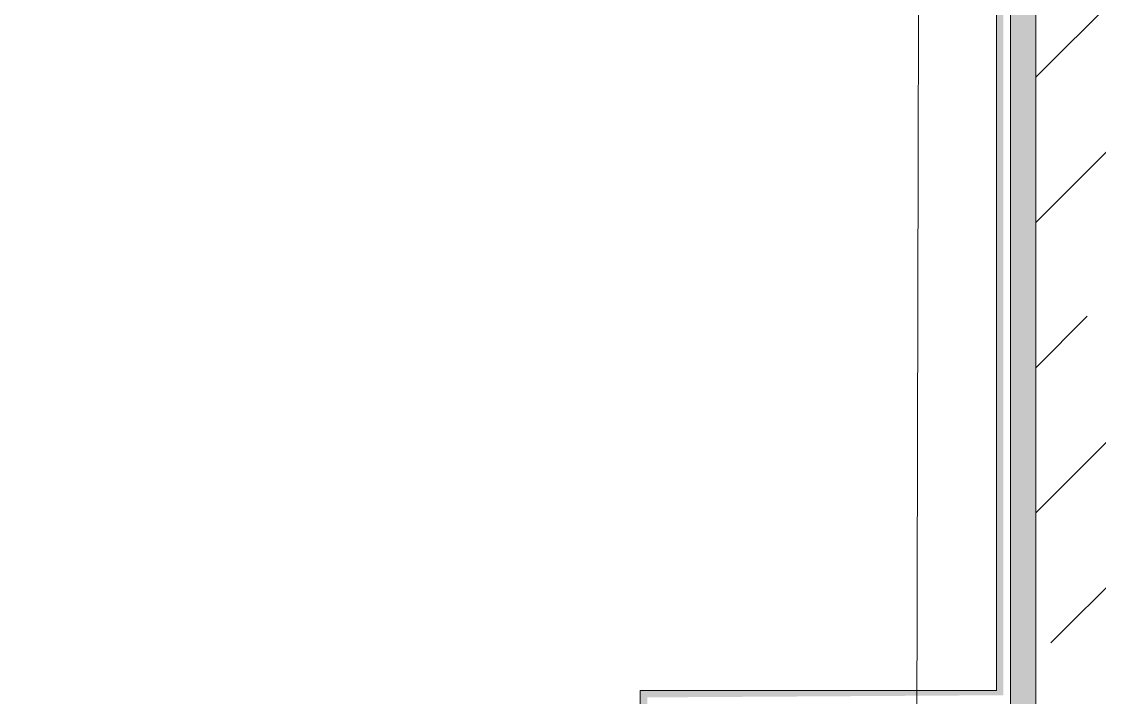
# Model space of a CAD drawing. Header units: millimetres. Extents: x -1113 to 415037, y -3642 to 28069.
# Drawn here: x 71127 to 71975, y 385 to 916 of the extents above; entities that cross this region are included whole.
import ezdxf

# ---------------------------------------------------------------- set-up
doc = ezdxf.new("R2010")
doc.units = ezdxf.units.MM
for name, color, linetype, lineweight in [('0) Стена 3.93м', 3, 'Continuous', 60), ('A-AREA-BNDY', 7, 'Continuous', 5), ('A-WALL', 7, 'Continuous', 5), ('I-WALL', 7, 'Continuous', 5)]:
    doc.layers.add(name, color=color, linetype=linetype, lineweight=lineweight)
doc.layers.add('A-AREA-PATT-1', color=7, linetype='Continuous', lineweight=5, true_color=0xa5bae0, transparency=1)
doc.layers.add('A-WALL-1', color=9, linetype='Continuous', lineweight=5, true_color=0x808080)
doc.layers.add('A-WALL-FNSH-1', color=9, linetype='Continuous', lineweight=5, true_color=0x808080)

# ---------------------------------------------------------------- blocks, each defined once
blk = doc.blocks.new('1floor')
at = {"layer": 'A-AREA-PATT-1'}
h = blk.add_hatch(color=256, dxfattribs=at)
h.paths.add_polyline_path([(69918, 145.5), (71554.5, 145.5), (71554.5, 521), (71834.5, 522.72), (71832.26, 7654.5), (71660, 7654.5), (71660, 7649), (71829, 7649), (71829, 526.5), (71549, 526.5), (71549, 151), (69176, 151), (69176, 3729), (70451, 3729), (70451, 7649), (70710, 7649), (70709.64, 7654.5), (70445.5, 7654.5), (70445.5, 3734.5), (69170.5, 3734.5), (69170.5, 145.5), (69821.35, 145.5)])
h.paths.add_polyline_path([(69227.09, 1216.6), (69245.35, 1218.81), (69254.6, 1225.54), (69254.6, 1232), (69246.11, 1231.19), (69243.48, 1228.57), (69234.69, 1224.93), (69212.68, 1232), (69214.78, 1225.54), (69224.04, 1218.81)])
h.paths.add_polyline_path([(69253.56, 1248), (69256.7, 1248), (69254.6, 1254.46), (69242.3, 1263.4), (69224.04, 1261.19), (69214.78, 1254.46), (69214.78, 1248), (69223.27, 1248.81), (69225.91, 1251.43), (69234.69, 1255.07), (69252.26, 1248)])
h.paths.add_polyline_path([(69242.3, 2316.6), (69254.6, 2325.54), (69254.6, 2332), (69246.45, 2332), (69243.48, 2328.57), (69234.69, 2324.93), (69212.68, 2332), (69214.78, 2325.54), (69227.09, 2316.6), (69234.69, 2316.6)])
h.paths.add_polyline_path([(69220.66, 2348), (69223.27, 2348.81), (69225.91, 2351.43), (69234.69, 2355.07), (69256.7, 2348), (69254.6, 2354.46), (69242.3, 2363.4), (69224.04, 2361.19), (69214.78, 2354.46), (69214.78, 2348), (69220.43, 2348)])
h.paths.add_polyline_path([(70470, 4265), (70670, 4265), (70670, 4465), (70470, 4465)])
at = {"layer": 'I-WALL'}
h = blk.add_hatch(dxfattribs=at)
h.set_pattern_fill('FP_1', color=256, style=0, pattern_type=2)
h.set_pattern_definition([(45, (0, 0), (-114.04925, 114.04925), []), (45, (114.05, 0), (-114.04925, 114.04925), [201.612, -40.322, 6.706, -33.617])])
h.paths.add_polyline_path([(71860, -100), (72080, -100), (72080, 7900), (71860, 7900), (71860, -63.2)])
h = blk.add_hatch(dxfattribs=at)
h.set_pattern_fill('FP_191', color=256, style=0, pattern_type=2)
h.set_pattern_definition([(0, (0, 0), (243.84, 60.96), [20.117, -162.763, 20.117, -162.763, -975.36]), (0, (0, 0), (243.84, 60.96), [-365.76, 20.117, -345.643, 20.117, -162.763, -426.72]), (0, (0, 0), (243.84, 60.96), [-914.4, 20.117, -101.803, 20.117, -284.683]), (120, (91.44, 30.48), (-174.71291, 180.691634), [20.117, -162.763, 20.117, -162.763, -975.36]), (120, (91.44, 30.48), (-174.71291, 180.691634), [-365.76, 20.117, -345.643, 20.117, -162.763, -426.72]), (120, (91.44, 30.48), (-174.71291, 180.691634), [-914.4, 20.117, -101.803, 20.117, -284.683]), (240, (121.92, 152.4), (-69.12709, -241.651634), [20.117, -162.763, 20.117, -162.763, -975.36]), (240, (121.92, 152.4), (-69.12709, -241.651634), [-365.76, 20.117, -345.643, 20.117, -162.763, -426.72]), (240, (121.92, 152.4), (-69.12709, -241.651634), [-914.4, 20.117, -101.803, 20.117, -284.683])])
h.paths.add_polyline_path([(71840, 140), (71860, 140), (71860, 440.5), (71840, 440.5), (71840, 257.72)])
h.paths.add_polyline_path([(71846.67, 490.5), (71841.33, 510.53), (71860, 503), (71860, 7680), (71840, 7680), (71840, 490.5)])
at = {"layer": 'A-WALL'}
blk.add_line((71840, 140), (71840, 7660), dxfattribs=at)
at = {"layer": 'A-WALL-1'}
blk.add_line((71860, 7900), (71860, 120), dxfattribs=at)
at = {"layer": 'A-WALL-FNSH-1'}
for p, q in [((71829, 7660), (71829, 526.5)), ((71549, 526.5), (71549, 151)), ((71829, 526.5), (71549, 526.5))]:
    blk.add_line(p, q, dxfattribs=at)

msp = doc.modelspace()

# ---------------------------------------------------------------- linework, layer by layer
at = {"layer": 'A-AREA-BNDY', "flags": 128}
msp.add_lwpolyline([(70460.54, 3563.08), (69185.54, 3566.08), (69177.14, -11.91), (71550.13, -17.49), (71551.01, 358.01), (71831.01, 357.36), (71847.73, 7479.84), (70469.74, 7483.07)], close=True, dxfattribs=at)

# ---------------------------------------------------------------- block references
at = {"layer": '0) Стена 3.93м'}
msp.add_blockref('1floor', (64.7, -136.06), dxfattribs=at)

doc.saveas('drawing.dxf')
